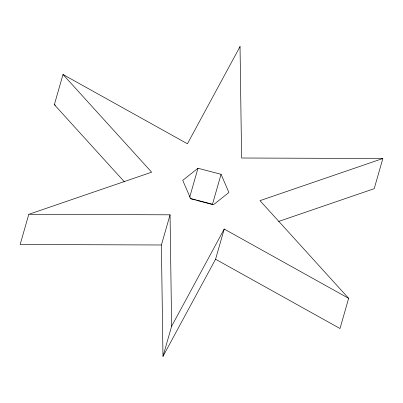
<?xml version="1.0" encoding="UTF-8"?>
<svg xmlns="http://www.w3.org/2000/svg" width="403" height="403" viewBox="0 0 403 403"><rect width="100%" height="100%" fill="white"/><g stroke="black" fill="none" stroke-linecap="round" stroke-linejoin="round"><path stroke-width="0.6" d="M124.431 181.884L54.355 104.659L63.004 74.49L187.43 143.78L240.027 46.587L241.599 158.011L382.85 158.51L374.201 188.68L278.644 221.449M28.799 214.32L20.15 244.49L161.401 244.989L170.056 214.819L28.799 214.32L151.659 172.187L63.004 74.49M189.682 197.208L197.984 168.247L221.071 174.313L228.909 192.478L213.666 204.583L190.584 198.523L182.74 180.353L197.984 168.247M239.679 47.791L240.027 46.587M161.401 244.989L162.973 356.413L171.623 326.249L224.219 229.05L348.645 298.341L339.996 328.51L215.57 259.22L224.219 229.05M221.071 174.313L212.416 204.477L196.624 200.331M162.973 356.413L215.57 259.22M382.85 158.51L259.99 200.644L348.645 298.341M190.548 198.734L195.41 200.009M54.355 104.659L55.448 105.269M170.056 214.819L171.623 326.249"/></g></svg>
